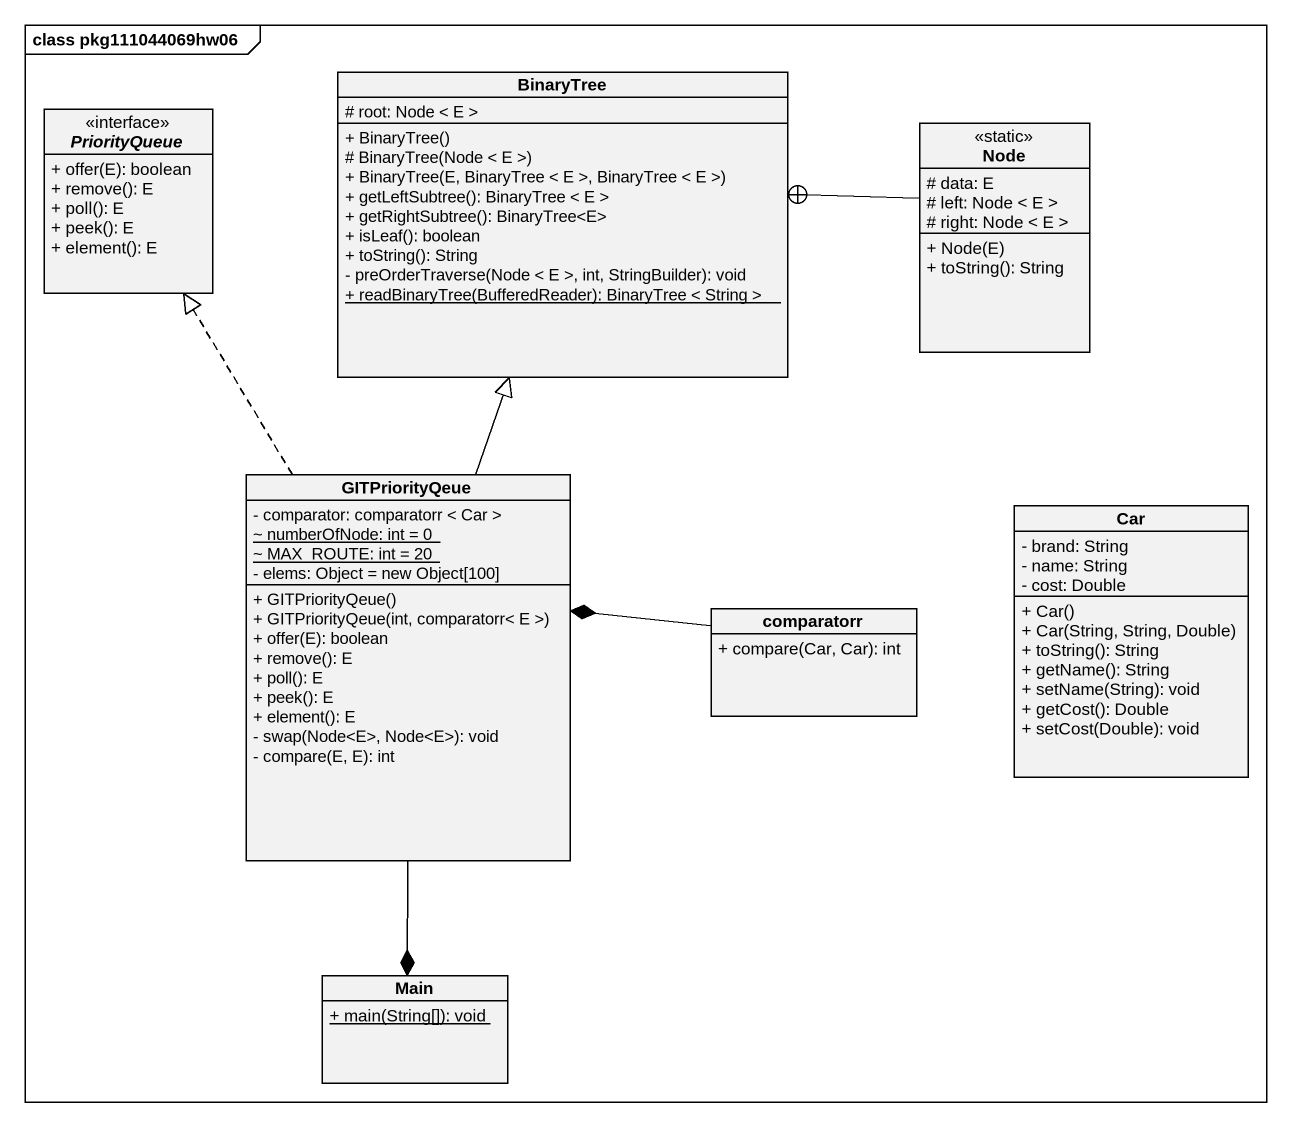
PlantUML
@startuml
mainframe class pkg111044069hw06
hide circle
hide empty members
skinparam classAttributeIconSize 0
interface PriorityQueue <<interface>> {
  + offer(E): boolean
  + remove(): E
  + poll(): E
  + peek(): E
  + element(): E
}
class BinaryTree {
  # root: Node < E >
  + BinaryTree()
  # BinaryTree(Node < E >)
  + BinaryTree(E, BinaryTree < E >, BinaryTree < E >)
  + getLeftSubtree(): BinaryTree < E >
  + getRightSubtree(): BinaryTree<E>
  + isLeaf(): boolean
  + toString(): String
  - preOrderTraverse(Node < E >, int, StringBuilder): void
  {static} + readBinaryTree(BufferedReader): BinaryTree < String >
}
class "Node" as Node_ <<static>> {
  # data: E
  # left: Node < E >
  # right: Node < E >
  + Node(E)
  + toString(): String
}
class GITPriorityQeue {
  - comparator: comparatorr < Car >
  {static} ~ numberOfNode: int = 0
  {static} ~ MAX_ROUTE: int = 20
  - elems: Object = new Object[100]
  + GITPriorityQeue()
  + GITPriorityQeue(int, comparatorr< E >)
  + offer(E): boolean
  + remove(): E
  + poll(): E
  + peek(): E
  + element(): E
  - swap(Node<E>, Node<E>): void
  - compare(E, E): int
}
class Car {
  - brand: String
  - name: String
  - cost: Double
  + Car()
  + Car(String, String, Double)
  + toString(): String
  + getName(): String
  + setName(String): void
  + getCost(): Double
  + setCost(Double): void
}
class comparatorr {
  + compare(Car, Car): int
}
class Main {
  {static} + main(String[]): void
}
Node_ -left-+ BinaryTree
GITPriorityQeue .up.|> PriorityQueue
GITPriorityQeue -up-|> BinaryTree
GITPriorityQeue --* Main
comparatorr -left-* GITPriorityQeue
@enduml
